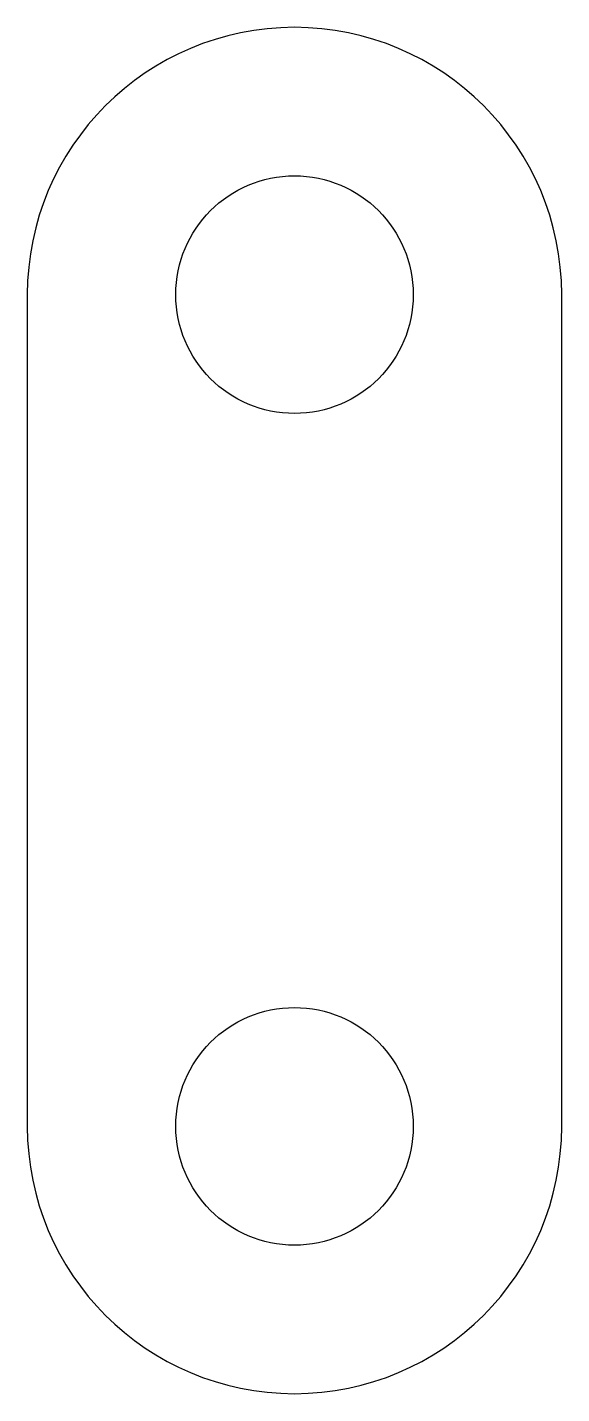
# Model space of a CAD drawing. Header units: inches. Extents: x 91.4 to 127.4, y 122.4 to 214.4.
import ezdxf

# ---------------------------------------------------------------- set-up
doc = ezdxf.new("R2010")
doc.units = ezdxf.units.IN
doc.header["$MEASUREMENT"] = 0

msp = doc.modelspace()

# ---------------------------------------------------------------- linework, layer by layer
for p, q in [((91.386, 196.44), (91.386, 140.44)), ((127.386, 140.44), (127.386, 196.44))]:
    msp.add_line(p, q)
for centre in [(109.386, 196.44), (109.386, 140.44)]:
    msp.add_circle(centre, 8)
for centre, start, end in [((109.386, 196.44), 0, 180), ((109.386, 140.44), 180, 0)]:
    msp.add_arc(centre, 18, start, end)

doc.saveas('drawing.dxf')
